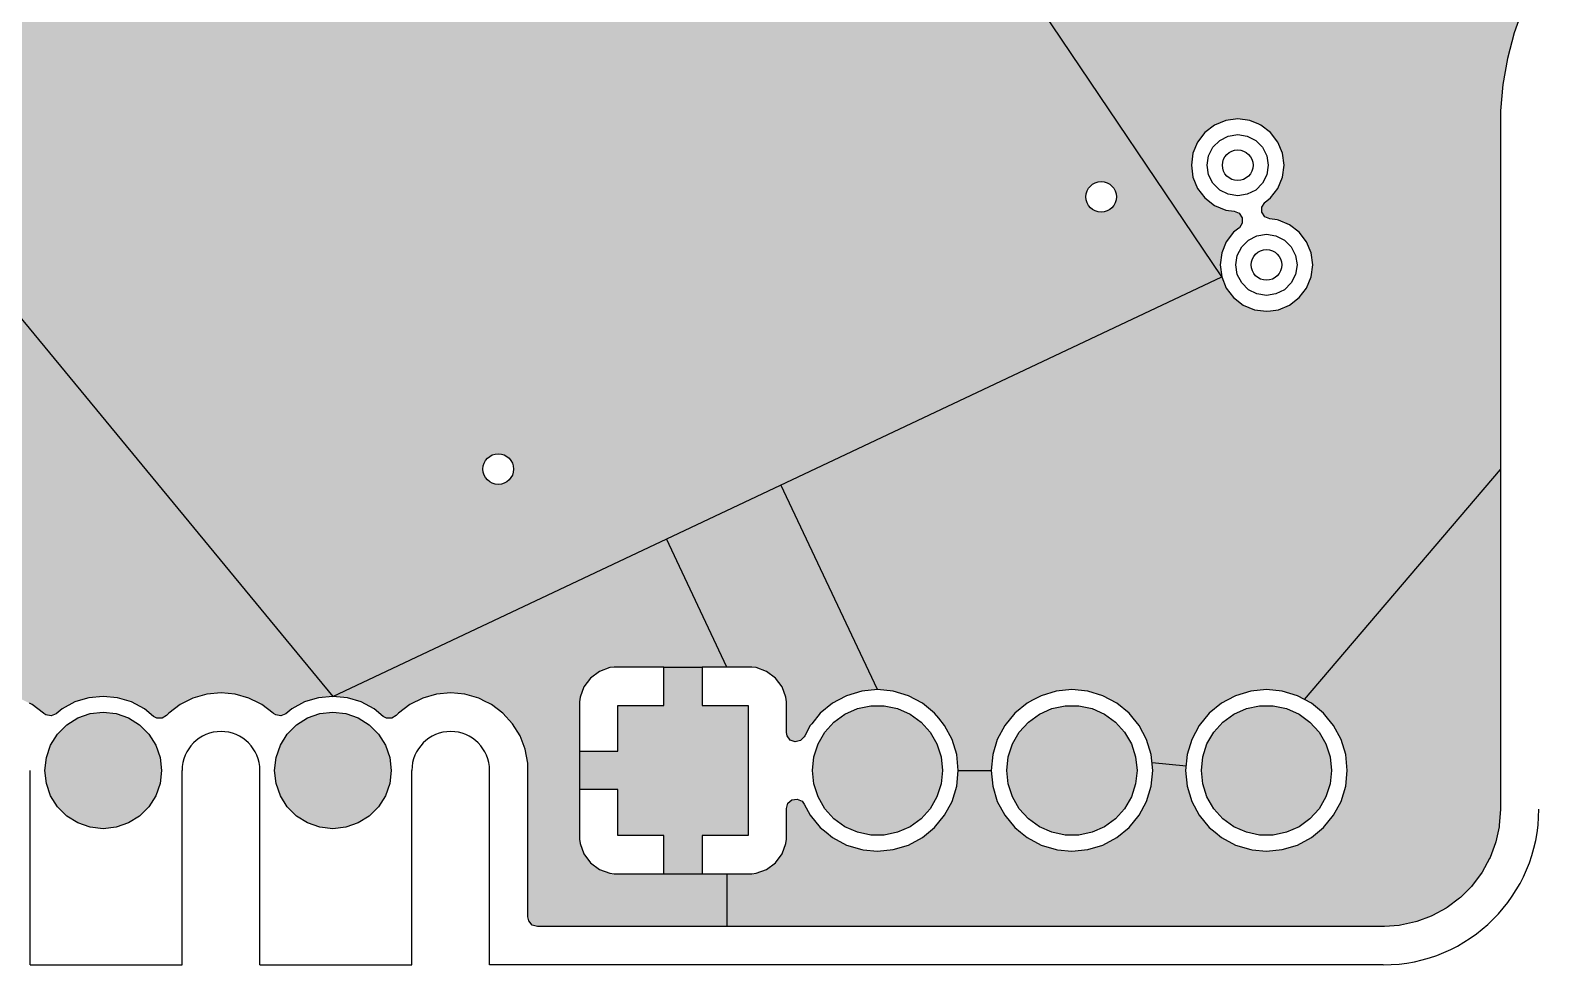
# Model space of a CAD drawing. Header units: millimetres. Extents: x -3894 to -3474, y -291 to 6.
# Drawn here: x -3549.29 to -3529.58, y -125.4 to -113.19 of the extents above; entities that cross this region are included whole.
import ezdxf

# ---------------------------------------------------------------- set-up
doc = ezdxf.new("R2010")
doc.units = ezdxf.units.MM
doc.layers.add('BLACK', color=7, linetype='Continuous')

msp = doc.modelspace()

# ---------------------------------------------------------------- hatches: boundary and pattern name
h = msp.add_hatch(color=256)
h.dxf.hatch_style = 1
h.paths.add_polyline_path([(-3544.209, -101.934), (-3557.185, -107.545), (-3545.333, -121.894), (-3533.726, -116.414), (-3536.061, -112.948), (-3536.134, -112.978), (-3536.239, -112.992), (-3536.291, -112.999), (-3536.369, -112.989), (-3536.448, -112.978), (-3536.594, -112.918), (-3536.719, -112.822), (-3536.815, -112.696), (-3536.824, -112.677), (-3536.876, -112.55), (-3536.876, -112.55), (-3536.897, -112.393), (-3536.876, -112.237), (-3542.532, -108.97), (-3542.605, -109), (-3542.709, -109.014), (-3542.761, -109.021), (-3542.84, -109.01), (-3542.918, -109), (-3543.064, -108.939), (-3543.19, -108.843), (-3543.286, -108.718), (-3543.346, -108.572), (-3543.346, -108.572), (-3543.367, -108.415), (-3543.346, -108.258), (-3543.346, -108.258), (-3543.286, -108.112), (-3543.19, -107.987)])
h.paths.add_polyline_path([(-3542.974, -118.924, -1), (-3543.374, -118.924, -1)], flags=16)
h.paths.add_polyline_path([(-3535.1, -115.368, -1), (-3535.5, -115.368, -1)], flags=16)
h = msp.add_hatch(color=256)
h.dxf.hatch_style = 1
h.paths.add_polyline_path([(-3530.085, -114.419), (-3530.085, -114.346), (-3530.085, -114.246), (-3530.055, -113.901), (-3529.995, -113.559), (-3529.995, -113.559), (-3529.906, -113.224), (-3529.788, -112.898), (-3529.643, -112.584), (-3536.061, -112.948), (-3533.726, -116.414), (-3533.747, -116.257), (-3533.726, -116.1), (-3533.726, -116.1), (-3533.666, -115.954), (-3533.57, -115.829), (-3533.501, -115.776), (-3533.495, -115.771), (-3533.457, -115.711), (-3533.458, -115.642), (-3533.497, -115.583), (-3533.561, -115.555), (-3533.673, -115.54), (-3533.82, -115.48), (-3533.945, -115.383), (-3534.041, -115.258), (-3534.102, -115.112), (-3534.102, -115.112), (-3534.122, -114.955), (-3534.102, -114.798), (-3534.102, -114.798), (-3534.041, -114.652), (-3533.945, -114.527), (-3533.82, -114.43), (-3533.673, -114.37), (-3533.673, -114.37), (-3533.517, -114.349), (-3533.36, -114.37), (-3533.36, -114.37), (-3533.24, -114.419), (-3533.214, -114.43), (-3533.088, -114.527), (-3532.992, -114.652), (-3532.932, -114.798), (-3532.911, -114.955), (-3532.932, -115.112), (-3532.992, -115.258), (-3533.088, -115.383), (-3533.157, -115.436), (-3533.164, -115.441), (-3533.201, -115.501), (-3533.2, -115.57), (-3533.161, -115.629), (-3533.097, -115.657), (-3533.002, -115.67), (-3532.985, -115.672), (-3532.839, -115.732), (-3532.713, -115.829), (-3532.617, -115.954), (-3532.556, -116.1), (-3532.536, -116.257), (-3532.556, -116.414), (-3532.617, -116.56), (-3532.713, -116.685), (-3532.839, -116.781), (-3532.985, -116.842), (-3533.089, -116.856), (-3533.141, -116.863), (-3533.22, -116.852), (-3533.298, -116.842), (-3533.444, -116.781), (-3533.57, -116.685), (-3533.666, -116.56), (-3533.726, -116.414), (-3533.726, -116.414), (-3539.484, -119.132), (-3538.221, -121.805), (-3538.015, -121.826), (-3538.015, -121.826), (-3538.015, -121.826), (-3537.817, -121.886), (-3537.635, -121.983), (-3537.635, -121.983), (-3537.635, -121.983), (-3537.475, -122.115), (-3537.422, -122.179), (-3537.344, -122.274), (-3537.246, -122.457), (-3537.186, -122.655), (-3537.166, -122.861), (-3536.737, -122.861), (-3536.717, -122.655), (-3536.657, -122.457), (-3536.559, -122.274), (-3536.428, -122.115), (-3536.268, -121.983), (-3536.268, -121.983), (-3536.196, -121.945), (-3536.085, -121.886), (-3535.887, -121.826), (-3535.681, -121.805), (-3535.475, -121.826), (-3535.475, -121.826), (-3535.475, -121.826), (-3535.277, -121.886), (-3535.095, -121.983), (-3535.095, -121.983), (-3535.095, -121.983), (-3534.935, -122.115), (-3534.882, -122.179), (-3534.804, -122.274), (-3534.706, -122.457), (-3534.646, -122.655), (-3534.636, -122.758), (-3534.191, -122.802), (-3534.177, -122.655), (-3534.117, -122.457), (-3534.019, -122.274), (-3533.888, -122.115), (-3533.728, -121.983), (-3533.728, -121.983), (-3533.656, -121.945), (-3533.545, -121.886), (-3533.347, -121.826), (-3533.141, -121.805), (-3532.935, -121.826), (-3532.935, -121.826), (-3532.935, -121.826), (-3532.737, -121.886), (-3532.646, -121.934), (-3530.085, -118.929), (-3530.085, -114.494), (-3530.085, -114.494)])
h = msp.add_hatch(color=256)
h.dxf.hatch_style = 1
h.paths.add_polyline_path([(-3561.146, -119.891), (-3561.209, -119.939), (-3561.355, -120), (-3561.459, -120.014), (-3561.511, -120.021), (-3561.59, -120.01), (-3561.668, -120), (-3561.795, -121.848), (-3561.609, -121.865), (-3561.609, -121.865), (-3561.43, -121.917), (-3561.296, -121.983), (-3561.262, -122), (-3561.187, -122.057), (-3561.103, -122.12), (-3561.081, -122.135), (-3561.012, -122.147), (-3560.947, -122.12), (-3560.871, -122.057), (-3560.704, -121.967), (-3560.629, -121.945), (-3560.522, -121.912), (-3560.333, -121.894), (-3560.145, -121.912), (-3560.145, -121.912), (-3560.145, -121.912), (-3559.963, -121.967), (-3559.796, -122.057), (-3559.676, -122.155), (-3559.635, -122.178), (-3559.565, -122.179), (-3559.506, -122.143), (-3559.478, -122.112), (-3559.329, -122), (-3559.161, -121.917), (-3559.161, -121.917), (-3558.982, -121.865), (-3558.795, -121.848), (-3558.609, -121.865), (-3558.609, -121.865), (-3558.43, -121.917), (-3558.296, -121.983), (-3558.262, -122), (-3558.187, -122.057), (-3558.103, -122.12), (-3558.081, -122.135), (-3558.012, -122.147), (-3557.947, -122.12), (-3557.871, -122.057), (-3557.704, -121.967), (-3557.629, -121.945), (-3557.576, -121.929)])
h.paths.add_polyline_path([(-3551.259, -114.72), (-3557.576, -121.929), (-3557.522, -121.912), (-3557.333, -121.894), (-3557.145, -121.912), (-3557.145, -121.912), (-3557.145, -121.912), (-3556.963, -121.967), (-3556.796, -122.057), (-3556.676, -122.155), (-3556.635, -122.178), (-3556.565, -122.179), (-3556.506, -122.143), (-3556.478, -122.112), (-3556.329, -122), (-3556.161, -121.917), (-3556.161, -121.917), (-3555.982, -121.865), (-3555.795, -121.848), (-3555.609, -121.865), (-3555.609, -121.865), (-3555.43, -121.917), (-3555.296, -121.983), (-3555.262, -122), (-3555.188, -122.056), (-3555.113, -122.112), (-3554.987, -122.251), (-3554.987, -122.251), (-3554.913, -122.37), (-3554.929, -122.386), (-3555.02, -122.53), (-3555.076, -122.691), (-3555.095, -122.861), (-3555.076, -123.031), (-3555.02, -123.192), (-3554.929, -123.336), (-3554.809, -123.457), (-3554.664, -123.547), (-3554.503, -123.604), (-3554.333, -123.623), (-3554.164, -123.604), (-3554.003, -123.547), (-3553.858, -123.457), (-3553.738, -123.336), (-3553.647, -123.192), (-3553.591, -123.031), (-3553.571, -122.861), (-3553.591, -122.691), (-3553.647, -122.53), (-3553.71, -122.43), (-3553.702, -122.409), (-3553.604, -122.251), (-3553.604, -122.251), (-3553.478, -122.112), (-3553.329, -122), (-3553.161, -121.917), (-3553.161, -121.917), (-3552.982, -121.865), (-3552.795, -121.848), (-3552.609, -121.865), (-3552.609, -121.865), (-3552.43, -121.917), (-3552.296, -121.983), (-3552.262, -122), (-3552.188, -122.056), (-3552.113, -122.112), (-3551.987, -122.251), (-3551.987, -122.251), (-3551.913, -122.37), (-3551.929, -122.386), (-3552.02, -122.53), (-3552.076, -122.691), (-3552.095, -122.861), (-3552.076, -123.031), (-3552.02, -123.192), (-3551.929, -123.336), (-3551.809, -123.457), (-3551.664, -123.547), (-3551.503, -123.604), (-3551.333, -123.623), (-3551.164, -123.604), (-3551.003, -123.547), (-3550.858, -123.457), (-3550.738, -123.336), (-3550.647, -123.192), (-3550.591, -123.031), (-3550.571, -122.861), (-3550.591, -122.691), (-3550.647, -122.53), (-3550.71, -122.43), (-3550.702, -122.409), (-3550.604, -122.251), (-3550.604, -122.251), (-3550.478, -122.112), (-3550.329, -122), (-3550.161, -121.917), (-3550.161, -121.917), (-3549.982, -121.865), (-3549.795, -121.848), (-3549.609, -121.865), (-3549.609, -121.865), (-3549.43, -121.917), (-3549.296, -121.983), (-3549.262, -122), (-3549.187, -122.057), (-3549.103, -122.12), (-3549.081, -122.135), (-3549.012, -122.147), (-3548.947, -122.12), (-3548.871, -122.057), (-3548.704, -121.967), (-3548.629, -121.945), (-3548.522, -121.912), (-3548.333, -121.894), (-3548.145, -121.912), (-3548.145, -121.912), (-3548.145, -121.912), (-3547.963, -121.967), (-3547.796, -122.057), (-3547.676, -122.155), (-3547.635, -122.178), (-3547.565, -122.179), (-3547.506, -122.143), (-3547.478, -122.112), (-3547.329, -122), (-3547.161, -121.917), (-3547.161, -121.917), (-3546.982, -121.865), (-3546.795, -121.848), (-3546.609, -121.865), (-3546.609, -121.865), (-3546.43, -121.917), (-3546.296, -121.983), (-3546.262, -122), (-3546.187, -122.057), (-3546.103, -122.12), (-3546.081, -122.135), (-3546.012, -122.147), (-3545.947, -122.12), (-3545.871, -122.057), (-3545.704, -121.967), (-3545.629, -121.945), (-3545.522, -121.912), (-3545.333, -121.894)])
h = msp.add_hatch(color=256)
h.dxf.hatch_style = 1
h.paths.add_polyline_path([(-3539.484, -119.132), (-3540.978, -119.837), (-3540.188, -121.511), (-3539.864, -121.511), (-3539.804, -121.517), (-3539.669, -121.568), (-3539.554, -121.654), (-3539.468, -121.769), (-3539.418, -121.904), (-3539.411, -121.963), (-3539.411, -122.364), (-3539.403, -122.408), (-3539.361, -122.464), (-3539.295, -122.488), (-3539.227, -122.472), (-3539.178, -122.422), (-3539.171, -122.408), (-3539.099, -122.274), (-3539.079, -122.251), (-3538.968, -122.115), (-3538.808, -121.983), (-3538.808, -121.983), (-3538.736, -121.945), (-3538.625, -121.886), (-3538.427, -121.826), (-3538.221, -121.805)])
h.paths.add_polyline_path([(-3530.62, -124.532), (-3530.607, -124.52), (-3530.465, -124.378), (-3530.453, -124.365), (-3530.333, -124.204), (-3530.324, -124.189), (-3530.227, -124.013), (-3530.22, -123.997), (-3530.15, -123.809), (-3530.145, -123.792), (-3530.102, -123.596), (-3530.1, -123.578), (-3530.085, -123.373), (-3530.085, -123.364), (-3530.085, -118.929), (-3532.646, -121.934), (-3532.555, -121.983), (-3532.555, -121.983), (-3532.555, -121.983), (-3532.395, -122.115), (-3532.342, -122.179), (-3532.264, -122.274), (-3532.166, -122.457), (-3532.106, -122.655), (-3532.086, -122.861), (-3532.106, -123.067), (-3532.166, -123.265), (-3532.264, -123.447), (-3532.395, -123.607), (-3532.555, -123.739), (-3532.737, -123.836), (-3532.935, -123.896), (-3533.141, -123.917), (-3533.329, -123.898), (-3533.347, -123.896), (-3533.347, -123.896), (-3533.545, -123.836), (-3533.728, -123.739), (-3533.812, -123.669), (-3533.888, -123.607), (-3534.019, -123.447), (-3534.019, -123.447), (-3534.117, -123.265), (-3534.177, -123.067), (-3534.177, -123.067), (-3534.197, -122.861), (-3534.191, -122.802), (-3534.636, -122.758), (-3534.626, -122.861), (-3534.646, -123.067), (-3534.706, -123.265), (-3534.804, -123.447), (-3534.935, -123.607), (-3535.095, -123.739), (-3535.277, -123.836), (-3535.475, -123.896), (-3535.681, -123.917), (-3535.869, -123.898), (-3535.887, -123.896), (-3535.887, -123.896), (-3536.085, -123.836), (-3536.268, -123.739), (-3536.352, -123.669), (-3536.428, -123.607), (-3536.559, -123.447), (-3536.559, -123.447), (-3536.657, -123.265), (-3536.717, -123.067), (-3536.717, -123.067), (-3536.737, -122.861), (-3537.166, -122.861), (-3537.186, -123.067), (-3537.246, -123.265), (-3537.344, -123.447), (-3537.475, -123.607), (-3537.635, -123.739), (-3537.817, -123.836), (-3538.015, -123.896), (-3538.221, -123.917), (-3538.409, -123.898), (-3538.427, -123.896), (-3538.625, -123.836), (-3538.808, -123.739), (-3538.892, -123.669), (-3538.968, -123.607), (-3539.099, -123.447), (-3539.099, -123.447), (-3539.178, -123.3), (-3539.206, -123.264), (-3539.27, -123.235), (-3539.339, -123.245), (-3539.392, -123.291), (-3539.411, -123.358), (-3539.411, -123.759), (-3539.418, -123.818), (-3539.468, -123.953), (-3539.554, -124.068), (-3539.669, -124.154), (-3539.804, -124.205), (-3539.864, -124.211), (-3540.188, -124.211), (-3540.188, -124.9), (-3531.62, -124.9), (-3531.612, -124.9), (-3531.601, -124.899), (-3531.407, -124.885), (-3531.39, -124.883), (-3531.193, -124.84), (-3531.176, -124.835), (-3530.988, -124.765), (-3530.972, -124.758), (-3530.796, -124.662), (-3530.781, -124.652)])
h = msp.add_hatch(color=256)
h.dxf.hatch_style = 1
h.paths.add_polyline_path([(-3539.911, -122.011), (-3540.511, -122.011), (-3540.511, -121.511), (-3541.011, -121.511), (-3541.011, -122.011), (-3541.611, -122.011), (-3541.611, -122.611), (-3542.111, -122.611), (-3542.111, -123.111), (-3541.611, -123.111), (-3541.611, -123.711), (-3541.011, -123.711), (-3541.011, -124.211), (-3540.511, -124.211), (-3540.511, -123.711), (-3539.911, -123.711)])
h.paths.add_polyline_path([(-3540.978, -119.837), (-3545.333, -121.894), (-3545.145, -121.912), (-3545.145, -121.912), (-3545.145, -121.912), (-3544.963, -121.967), (-3544.796, -122.057), (-3544.676, -122.155), (-3544.635, -122.178), (-3544.565, -122.179), (-3544.506, -122.143), (-3544.478, -122.112), (-3544.329, -122), (-3544.161, -121.917), (-3544.161, -121.917), (-3543.982, -121.865), (-3543.795, -121.848), (-3543.609, -121.865), (-3543.609, -121.865), (-3543.43, -121.917), (-3543.336, -121.963), (-3543.296, -121.983), (-3543.262, -122), (-3543.188, -122.056), (-3543.113, -122.112), (-3542.987, -122.251), (-3542.987, -122.251), (-3542.89, -122.408), (-3542.889, -122.409), (-3542.821, -122.584), (-3542.787, -122.767), (-3542.787, -122.767), (-3542.787, -124.776), (-3542.776, -124.828), (-3542.73, -124.881), (-3542.663, -124.9), (-3540.188, -124.9), (-3540.188, -124.211), (-3540.511, -124.211), (-3541.011, -124.211), (-3541.659, -124.211), (-3541.719, -124.205), (-3541.854, -124.154), (-3541.969, -124.068), (-3542.055, -123.953), (-3542.105, -123.818), (-3542.111, -123.759), (-3542.111, -123.111), (-3542.111, -122.611), (-3542.111, -121.963), (-3542.105, -121.904), (-3542.055, -121.769), (-3541.969, -121.654), (-3541.854, -121.568), (-3541.719, -121.517), (-3541.659, -121.511), (-3541.011, -121.511), (-3540.511, -121.511), (-3540.188, -121.511)])
h = msp.add_hatch(color=256)
h.dxf.hatch_style = 1
h.paths.add_polyline_path([(-3559.647, -122.53), (-3559.738, -122.386), (-3559.858, -122.265), (-3560.003, -122.174), (-3560.164, -122.118), (-3560.333, -122.099), (-3560.503, -122.118), (-3560.664, -122.174), (-3560.809, -122.265), (-3560.929, -122.386), (-3561.02, -122.53), (-3561.076, -122.691), (-3561.095, -122.861), (-3561.076, -123.031), (-3561.02, -123.192), (-3560.929, -123.336), (-3560.809, -123.457), (-3560.664, -123.547), (-3560.503, -123.604), (-3560.333, -123.623), (-3560.164, -123.604), (-3560.003, -123.547), (-3559.858, -123.457), (-3559.738, -123.336), (-3559.647, -123.192), (-3559.591, -123.031), (-3559.571, -122.861), (-3559.591, -122.691)])
h.paths.add_polyline_path([(-3556.647, -122.53), (-3556.738, -122.386), (-3556.858, -122.265), (-3557.003, -122.174), (-3557.164, -122.118), (-3557.333, -122.099), (-3557.503, -122.118), (-3557.664, -122.174), (-3557.809, -122.265), (-3557.929, -122.386), (-3558.02, -122.53), (-3558.076, -122.691), (-3558.095, -122.861), (-3558.076, -123.031), (-3558.02, -123.192), (-3557.929, -123.336), (-3557.809, -123.457), (-3557.664, -123.547), (-3557.503, -123.604), (-3557.333, -123.623), (-3557.164, -123.604), (-3557.003, -123.547), (-3556.858, -123.457), (-3556.738, -123.336), (-3556.647, -123.192), (-3556.591, -123.031), (-3556.571, -122.861), (-3556.591, -122.691)])
h.paths.add_polyline_path([(-3547.571, -122.861), (-3547.591, -122.691), (-3547.647, -122.53), (-3547.738, -122.386), (-3547.858, -122.265), (-3548.003, -122.174), (-3548.164, -122.118), (-3548.333, -122.099), (-3548.503, -122.118), (-3548.664, -122.174), (-3548.809, -122.265), (-3548.929, -122.386), (-3549.02, -122.53), (-3549.076, -122.691), (-3549.095, -122.861), (-3549.076, -123.031), (-3549.02, -123.192), (-3548.929, -123.336), (-3548.809, -123.457), (-3548.664, -123.547), (-3548.503, -123.604), (-3548.333, -123.623), (-3548.164, -123.604), (-3548.003, -123.547), (-3547.858, -123.457), (-3547.738, -123.336), (-3547.647, -123.192), (-3547.591, -123.031)])
h.paths.add_polyline_path([(-3544.591, -122.691), (-3544.647, -122.53), (-3544.738, -122.386), (-3544.858, -122.265), (-3545.003, -122.174), (-3545.164, -122.118), (-3545.333, -122.099), (-3545.503, -122.118), (-3545.664, -122.174), (-3545.809, -122.265), (-3545.929, -122.386), (-3546.02, -122.53), (-3546.076, -122.691), (-3546.095, -122.861), (-3546.076, -123.031), (-3546.02, -123.192), (-3545.929, -123.336), (-3545.809, -123.457), (-3545.664, -123.547), (-3545.503, -123.604), (-3545.333, -123.623), (-3545.164, -123.604), (-3545.003, -123.547), (-3544.858, -123.457), (-3544.738, -123.336), (-3544.647, -123.192), (-3544.591, -123.031), (-3544.571, -122.861)])
h.paths.add_polyline_path([(-3537.39, -122.684), (-3537.445, -122.515), (-3537.534, -122.361), (-3537.653, -122.229), (-3537.796, -122.125), (-3537.959, -122.053), (-3538.133, -122.016), (-3538.31, -122.016), (-3538.484, -122.053), (-3538.646, -122.125), (-3538.79, -122.229), (-3538.909, -122.361), (-3538.998, -122.515), (-3539.053, -122.684), (-3539.071, -122.861), (-3539.053, -123.038), (-3538.998, -123.207), (-3538.909, -123.361), (-3538.79, -123.493), (-3538.646, -123.597), (-3538.484, -123.669), (-3538.31, -123.706), (-3538.133, -123.706), (-3537.959, -123.669), (-3537.796, -123.597), (-3537.653, -123.493), (-3537.534, -123.361), (-3537.445, -123.207), (-3537.39, -123.038), (-3537.371, -122.861)])
h.paths.add_polyline_path([(-3534.85, -123.038), (-3534.831, -122.861), (-3534.85, -122.684), (-3534.905, -122.515), (-3534.994, -122.361), (-3535.113, -122.229), (-3535.256, -122.125), (-3535.419, -122.053), (-3535.593, -122.016), (-3535.77, -122.016), (-3535.944, -122.053), (-3536.106, -122.125), (-3536.25, -122.229), (-3536.369, -122.361), (-3536.458, -122.515), (-3536.513, -122.684), (-3536.531, -122.861), (-3536.513, -123.038), (-3536.458, -123.207), (-3536.369, -123.361), (-3536.25, -123.493), (-3536.106, -123.597), (-3535.944, -123.669), (-3535.77, -123.706), (-3535.593, -123.706), (-3535.419, -123.669), (-3535.256, -123.597), (-3535.113, -123.493), (-3534.994, -123.361), (-3534.905, -123.207)])
h.paths.add_polyline_path([(-3532.291, -122.861), (-3532.31, -122.684), (-3532.365, -122.515), (-3532.454, -122.361), (-3532.573, -122.229), (-3532.716, -122.125), (-3532.879, -122.053), (-3533.053, -122.016), (-3533.23, -122.016), (-3533.404, -122.053), (-3533.566, -122.125), (-3533.71, -122.229), (-3533.829, -122.361), (-3533.918, -122.515), (-3533.973, -122.684), (-3533.991, -122.861), (-3533.973, -123.038), (-3533.918, -123.207), (-3533.829, -123.361), (-3533.71, -123.493), (-3533.566, -123.597), (-3533.404, -123.669), (-3533.23, -123.706), (-3533.053, -123.706), (-3532.879, -123.669), (-3532.716, -123.597), (-3532.573, -123.493), (-3532.454, -123.361), (-3532.365, -123.207), (-3532.31, -123.038)])

# ---------------------------------------------------------------- linework, layer by layer
for p, q in [((-3557.185, -107.545), (-3545.333, -121.894)), ((-3533.726, -116.414), (-3536.061, -112.948)), ((-3545.333, -121.894), (-3533.726, -116.414)), ((-3532.646, -121.934), (-3530.085, -118.929)), ((-3538.221, -121.805), (-3539.484, -119.132)), ((-3540.188, -121.511), (-3540.978, -119.837)), ((-3541.011, -121.511), (-3540.511, -121.511)), ((-3542.111, -122.611), (-3542.111, -123.111)), ((-3537.166, -122.861), (-3536.737, -122.861)), ((-3534.636, -122.758), (-3534.191, -122.802)), ((-3541.011, -124.211), (-3540.511, -124.211)), ((-3540.188, -124.211), (-3540.188, -124.9))]:
    msp.add_line(p, q)
at = {"layer": 'BLACK', "linetype": 'Continuous'}
for p, q in [((-3529.788, -112.898), (-3529.906, -113.224)), ((-3529.906, -113.224), (-3529.995, -113.559)), ((-3529.906, -113.224), (-3529.906, -113.224)), ((-3529.995, -113.559), (-3530.055, -113.901)), ((-3529.995, -113.559), (-3529.995, -113.559)), ((-3530.055, -113.901), (-3530.085, -114.246)), ((-3530.055, -113.901), (-3530.055, -113.901)), ((-3530.085, -114.246), (-3530.085, -114.346)), ((-3533.82, -114.43), (-3533.945, -114.527)), ((-3533.673, -114.37), (-3533.82, -114.43)), ((-3533.517, -114.349), (-3533.673, -114.37)), ((-3533.673, -114.37), (-3533.673, -114.37)), ((-3533.36, -114.37), (-3533.517, -114.349)), ((-3533.517, -114.349), (-3533.517, -114.349)), ((-3533.24, -114.419), (-3533.36, -114.37)), ((-3533.36, -114.37), (-3533.36, -114.37)), ((-3533.214, -114.43), (-3533.24, -114.419)), ((-3533.088, -114.527), (-3533.214, -114.43)), ((-3530.085, -114.346), (-3530.085, -114.346)), ((-3530.085, -114.346), (-3530.085, -114.419)), ((-3530.085, -114.419), (-3530.085, -114.494)), ((-3534.041, -114.652), (-3534.102, -114.798)), ((-3533.945, -114.527), (-3534.041, -114.652)), ((-3533.84, -114.72), (-3533.752, -114.631)), ((-3533.752, -114.631), (-3533.64, -114.575)), ((-3533.64, -114.575), (-3533.517, -114.555)), ((-3533.517, -114.555), (-3533.393, -114.575)), ((-3533.393, -114.575), (-3533.282, -114.631)), ((-3533.282, -114.631), (-3533.193, -114.72)), ((-3532.992, -114.652), (-3533.088, -114.527)), ((-3532.932, -114.798), (-3532.992, -114.652)), ((-3530.085, -114.494), (-3530.085, -114.494)), ((-3530.085, -114.494), (-3530.085, -123.364)), ((-3534.102, -114.798), (-3534.122, -114.955)), ((-3534.102, -114.798), (-3534.102, -114.798)), ((-3533.917, -114.955), (-3533.897, -114.831)), ((-3533.897, -114.831), (-3533.84, -114.72)), ((-3533.193, -114.72), (-3533.136, -114.831)), ((-3533.136, -114.831), (-3533.117, -114.955)), ((-3532.911, -114.955), (-3532.932, -114.798)), ((-3534.122, -114.955), (-3534.102, -115.112)), ((-3534.122, -114.955), (-3534.122, -114.955)), ((-3533.897, -115.079), (-3533.917, -114.955)), ((-3533.117, -114.955), (-3533.136, -115.079)), ((-3532.932, -115.112), (-3532.911, -114.955)), ((-3534.102, -115.112), (-3534.102, -115.112)), ((-3534.102, -115.112), (-3534.041, -115.258)), ((-3534.041, -115.258), (-3533.945, -115.383)), ((-3533.84, -115.19), (-3533.897, -115.079)), ((-3533.752, -115.279), (-3533.84, -115.19)), ((-3533.193, -115.19), (-3533.282, -115.279)), ((-3533.136, -115.079), (-3533.193, -115.19)), ((-3533.088, -115.383), (-3532.992, -115.258)), ((-3532.992, -115.258), (-3532.932, -115.112)), ((-3533.945, -115.383), (-3533.82, -115.48)), ((-3533.64, -115.335), (-3533.752, -115.279)), ((-3533.517, -115.355), (-3533.64, -115.335)), ((-3533.393, -115.335), (-3533.517, -115.355)), ((-3533.282, -115.279), (-3533.393, -115.335)), ((-3533.201, -115.501), (-3533.164, -115.441)), ((-3533.164, -115.441), (-3533.157, -115.436)), ((-3533.157, -115.436), (-3533.088, -115.383)), ((-3533.82, -115.48), (-3533.673, -115.54)), ((-3533.673, -115.54), (-3533.561, -115.555)), ((-3533.561, -115.555), (-3533.497, -115.583)), ((-3533.497, -115.583), (-3533.458, -115.642)), ((-3533.458, -115.642), (-3533.457, -115.711)), ((-3533.2, -115.57), (-3533.201, -115.501)), ((-3533.161, -115.629), (-3533.2, -115.57)), ((-3533.097, -115.657), (-3533.161, -115.629)), ((-3533.002, -115.67), (-3533.097, -115.657)), ((-3533.57, -115.829), (-3533.666, -115.954)), ((-3533.501, -115.776), (-3533.57, -115.829)), ((-3533.495, -115.771), (-3533.501, -115.776)), ((-3533.457, -115.711), (-3533.495, -115.771)), ((-3532.985, -115.672), (-3533.002, -115.67)), ((-3532.839, -115.732), (-3532.985, -115.672)), ((-3532.713, -115.829), (-3532.839, -115.732)), ((-3532.617, -115.954), (-3532.713, -115.829)), ((-3533.666, -115.954), (-3533.726, -116.1)), ((-3533.522, -116.133), (-3533.465, -116.022)), ((-3533.465, -116.022), (-3533.377, -115.933)), ((-3533.377, -115.933), (-3533.265, -115.877)), ((-3533.265, -115.877), (-3533.141, -115.857)), ((-3533.141, -115.857), (-3533.018, -115.877)), ((-3533.018, -115.877), (-3532.906, -115.933)), ((-3532.906, -115.933), (-3532.818, -116.022)), ((-3532.818, -116.022), (-3532.761, -116.133)), ((-3532.556, -116.1), (-3532.617, -115.954)), ((-3533.726, -116.1), (-3533.747, -116.257)), ((-3533.726, -116.1), (-3533.726, -116.1)), ((-3533.541, -116.257), (-3533.522, -116.133)), ((-3532.761, -116.133), (-3532.741, -116.257)), ((-3532.536, -116.257), (-3532.556, -116.1)), ((-3533.747, -116.257), (-3533.747, -116.257)), ((-3533.747, -116.257), (-3533.726, -116.414)), ((-3533.726, -116.414), (-3533.726, -116.414)), ((-3533.726, -116.414), (-3533.666, -116.56)), ((-3533.522, -116.381), (-3533.541, -116.257)), ((-3533.465, -116.492), (-3533.522, -116.381)), ((-3532.761, -116.381), (-3532.818, -116.492)), ((-3532.741, -116.257), (-3532.761, -116.381)), ((-3532.617, -116.56), (-3532.556, -116.414)), ((-3532.556, -116.414), (-3532.536, -116.257)), ((-3533.666, -116.56), (-3533.57, -116.685)), ((-3533.377, -116.581), (-3533.465, -116.492)), ((-3533.265, -116.637), (-3533.377, -116.581)), ((-3533.141, -116.657), (-3533.265, -116.637)), ((-3533.018, -116.637), (-3533.141, -116.657)), ((-3532.906, -116.581), (-3533.018, -116.637)), ((-3532.818, -116.492), (-3532.906, -116.581)), ((-3532.713, -116.685), (-3532.617, -116.56)), ((-3533.57, -116.685), (-3533.444, -116.781)), ((-3533.444, -116.781), (-3533.298, -116.842)), ((-3532.985, -116.842), (-3532.839, -116.781)), ((-3532.839, -116.781), (-3532.713, -116.685)), ((-3533.298, -116.842), (-3533.22, -116.852)), ((-3533.22, -116.852), (-3533.141, -116.863)), ((-3533.141, -116.863), (-3533.089, -116.856)), ((-3533.141, -116.863), (-3533.141, -116.863)), ((-3533.141, -116.863), (-3533.141, -116.863)), ((-3533.089, -116.856), (-3532.985, -116.842)), ((-3541.854, -121.568), (-3541.969, -121.654)), ((-3541.719, -121.517), (-3541.854, -121.568)), ((-3541.854, -121.568), (-3541.854, -121.568)), ((-3541.659, -121.511), (-3541.719, -121.517)), ((-3541.719, -121.517), (-3541.719, -121.517)), ((-3541.011, -121.511), (-3541.659, -121.511)), ((-3541.011, -122.011), (-3541.011, -121.511)), ((-3539.864, -121.511), (-3540.511, -121.511)), ((-3540.511, -121.511), (-3540.511, -122.011)), ((-3539.804, -121.517), (-3539.864, -121.511)), ((-3539.669, -121.568), (-3539.804, -121.517)), ((-3539.804, -121.517), (-3539.804, -121.517)), ((-3539.554, -121.654), (-3539.669, -121.568)), ((-3539.669, -121.568), (-3539.669, -121.568)), ((-3541.969, -121.654), (-3542.055, -121.769)), ((-3541.969, -121.654), (-3541.969, -121.654)), ((-3539.468, -121.769), (-3539.554, -121.654)), ((-3539.554, -121.654), (-3539.554, -121.654)), ((-3548.629, -121.945), (-3548.704, -121.967)), ((-3548.522, -121.912), (-3548.629, -121.945)), ((-3548.333, -121.894), (-3548.522, -121.912)), ((-3548.145, -121.912), (-3548.333, -121.894)), ((-3547.963, -121.967), (-3548.145, -121.912)), ((-3548.145, -121.912), (-3548.145, -121.912)), ((-3548.145, -121.912), (-3548.145, -121.912)), ((-3547.161, -121.917), (-3547.329, -122)), ((-3546.982, -121.865), (-3547.161, -121.917)), ((-3547.161, -121.917), (-3547.161, -121.917)), ((-3546.795, -121.848), (-3546.982, -121.865)), ((-3546.609, -121.865), (-3546.795, -121.848)), ((-3546.795, -121.848), (-3546.795, -121.848)), ((-3546.43, -121.917), (-3546.609, -121.865)), ((-3546.609, -121.865), (-3546.609, -121.865)), ((-3546.296, -121.983), (-3546.43, -121.917)), ((-3545.629, -121.945), (-3545.704, -121.967)), ((-3545.522, -121.912), (-3545.629, -121.945)), ((-3545.333, -121.894), (-3545.522, -121.912)), ((-3545.145, -121.912), (-3545.333, -121.894)), ((-3544.963, -121.967), (-3545.145, -121.912)), ((-3545.145, -121.912), (-3545.145, -121.912)), ((-3545.145, -121.912), (-3545.145, -121.912)), ((-3544.161, -121.917), (-3544.329, -122)), ((-3543.982, -121.865), (-3544.161, -121.917)), ((-3544.161, -121.917), (-3544.161, -121.917)), ((-3543.795, -121.848), (-3543.982, -121.865)), ((-3543.609, -121.865), (-3543.795, -121.848)), ((-3543.795, -121.848), (-3543.795, -121.848)), ((-3543.43, -121.917), (-3543.609, -121.865)), ((-3543.609, -121.865), (-3543.609, -121.865)), ((-3543.336, -121.963), (-3543.43, -121.917)), ((-3543.296, -121.983), (-3543.336, -121.963)), ((-3542.105, -121.904), (-3542.111, -121.963)), ((-3542.111, -121.963), (-3542.111, -122.611)), ((-3542.055, -121.769), (-3542.105, -121.904)), ((-3542.105, -121.904), (-3542.105, -121.904)), ((-3542.055, -121.769), (-3542.055, -121.769)), ((-3539.418, -121.904), (-3539.468, -121.769)), ((-3539.468, -121.769), (-3539.468, -121.769)), ((-3539.411, -121.963), (-3539.418, -121.904)), ((-3539.418, -121.904), (-3539.418, -121.904)), ((-3539.411, -122.364), (-3539.411, -121.963)), ((-3539.411, -121.963), (-3539.411, -121.963)), ((-3538.736, -121.945), (-3538.808, -121.983)), ((-3538.625, -121.886), (-3538.736, -121.945)), ((-3538.427, -121.826), (-3538.625, -121.886)), ((-3538.221, -121.805), (-3538.427, -121.826)), ((-3538.015, -121.826), (-3538.221, -121.805)), ((-3537.817, -121.886), (-3538.015, -121.826)), ((-3538.015, -121.826), (-3538.015, -121.826)), ((-3538.015, -121.826), (-3538.015, -121.826)), ((-3537.635, -121.983), (-3537.817, -121.886)), ((-3536.196, -121.945), (-3536.268, -121.983)), ((-3536.085, -121.886), (-3536.196, -121.945)), ((-3535.887, -121.826), (-3536.085, -121.886)), ((-3535.681, -121.805), (-3535.887, -121.826)), ((-3535.475, -121.826), (-3535.681, -121.805)), ((-3535.277, -121.886), (-3535.475, -121.826)), ((-3535.475, -121.826), (-3535.475, -121.826)), ((-3535.475, -121.826), (-3535.475, -121.826)), ((-3535.095, -121.983), (-3535.277, -121.886)), ((-3533.656, -121.945), (-3533.728, -121.983)), ((-3533.545, -121.886), (-3533.656, -121.945)), ((-3533.347, -121.826), (-3533.545, -121.886)), ((-3533.141, -121.805), (-3533.347, -121.826)), ((-3532.935, -121.826), (-3533.141, -121.805)), ((-3532.737, -121.886), (-3532.935, -121.826)), ((-3532.935, -121.826), (-3532.935, -121.826)), ((-3532.935, -121.826), (-3532.935, -121.826)), ((-3532.555, -121.983), (-3532.737, -121.886)), ((-3549.262, -122), (-3549.296, -121.983)), ((-3549.187, -122.057), (-3549.262, -122)), ((-3549.113, -122.112), (-3549.187, -122.057)), ((-3549.11, -122.116), (-3549.113, -122.112)), ((-3549.081, -122.135), (-3549.11, -122.116)), ((-3549.012, -122.147), (-3549.081, -122.135)), ((-3548.947, -122.12), (-3549.012, -122.147)), ((-3548.871, -122.057), (-3548.947, -122.12)), ((-3548.704, -121.967), (-3548.871, -122.057)), ((-3548.871, -122.057), (-3548.871, -122.057)), ((-3548.704, -121.967), (-3548.704, -121.967)), ((-3548.704, -121.967), (-3548.704, -121.967)), ((-3548.704, -121.967), (-3548.704, -121.967)), ((-3548.664, -122.174), (-3548.503, -122.118)), ((-3548.503, -122.118), (-3548.333, -122.099)), ((-3548.333, -122.099), (-3548.164, -122.118)), ((-3548.164, -122.118), (-3548.003, -122.174)), ((-3547.796, -122.057), (-3547.963, -121.967)), ((-3547.963, -121.967), (-3547.963, -121.967)), ((-3547.963, -121.967), (-3547.963, -121.967)), ((-3547.963, -121.967), (-3547.963, -121.967)), ((-3547.676, -122.155), (-3547.796, -122.057)), ((-3547.796, -122.057), (-3547.796, -122.057)), ((-3547.635, -122.178), (-3547.676, -122.155)), ((-3547.506, -122.143), (-3547.565, -122.179)), ((-3547.478, -122.112), (-3547.506, -122.143)), ((-3547.329, -122), (-3547.478, -122.112)), ((-3546.262, -122), (-3546.296, -121.983)), ((-3546.187, -122.057), (-3546.262, -122)), ((-3546.113, -122.112), (-3546.187, -122.057)), ((-3546.11, -122.116), (-3546.113, -122.112)), ((-3546.081, -122.135), (-3546.11, -122.116)), ((-3546.012, -122.147), (-3546.081, -122.135)), ((-3545.947, -122.12), (-3546.012, -122.147)), ((-3545.871, -122.057), (-3545.947, -122.12)), ((-3545.704, -121.967), (-3545.871, -122.057)), ((-3545.871, -122.057), (-3545.871, -122.057)), ((-3545.704, -121.967), (-3545.704, -121.967)), ((-3545.704, -121.967), (-3545.704, -121.967)), ((-3545.704, -121.967), (-3545.704, -121.967)), ((-3545.664, -122.174), (-3545.503, -122.118)), ((-3545.503, -122.118), (-3545.333, -122.099)), ((-3545.333, -122.099), (-3545.164, -122.118)), ((-3545.164, -122.118), (-3545.003, -122.174)), ((-3544.796, -122.057), (-3544.963, -121.967)), ((-3544.963, -121.967), (-3544.963, -121.967)), ((-3544.963, -121.967), (-3544.963, -121.967)), ((-3544.963, -121.967), (-3544.963, -121.967)), ((-3544.676, -122.155), (-3544.796, -122.057)), ((-3544.796, -122.057), (-3544.796, -122.057)), ((-3544.635, -122.178), (-3544.676, -122.155)), ((-3544.506, -122.143), (-3544.565, -122.179)), ((-3544.478, -122.112), (-3544.506, -122.143)), ((-3544.329, -122), (-3544.478, -122.112)), ((-3543.262, -122), (-3543.296, -121.983)), ((-3543.188, -122.056), (-3543.262, -122)), ((-3543.113, -122.112), (-3543.188, -122.056)), ((-3542.987, -122.251), (-3543.113, -122.112)), ((-3541.611, -122.611), (-3541.611, -122.011)), ((-3541.611, -122.011), (-3541.011, -122.011)), ((-3540.511, -122.011), (-3539.911, -122.011)), ((-3539.911, -122.011), (-3539.911, -123.711)), ((-3538.968, -122.115), (-3539.079, -122.251)), ((-3538.808, -121.983), (-3538.968, -122.115)), ((-3538.808, -121.983), (-3538.808, -121.983)), ((-3538.808, -121.983), (-3538.808, -121.983)), ((-3538.79, -122.229), (-3538.646, -122.125)), ((-3538.646, -122.125), (-3538.484, -122.053)), ((-3538.484, -122.053), (-3538.31, -122.016)), ((-3538.31, -122.016), (-3538.133, -122.016)), ((-3538.133, -122.016), (-3537.959, -122.053)), ((-3537.959, -122.053), (-3537.796, -122.125)), ((-3537.796, -122.125), (-3537.653, -122.229)), ((-3537.475, -122.115), (-3537.635, -121.983)), ((-3537.635, -121.983), (-3537.635, -121.983)), ((-3537.635, -121.983), (-3537.635, -121.983)), ((-3537.422, -122.179), (-3537.475, -122.115)), ((-3536.428, -122.115), (-3536.559, -122.274)), ((-3536.268, -121.983), (-3536.428, -122.115)), ((-3536.268, -121.983), (-3536.268, -121.983)), ((-3536.268, -121.983), (-3536.268, -121.983)), ((-3536.25, -122.229), (-3536.106, -122.125)), ((-3536.106, -122.125), (-3535.944, -122.053)), ((-3535.944, -122.053), (-3535.77, -122.016)), ((-3535.77, -122.016), (-3535.593, -122.016)), ((-3535.593, -122.016), (-3535.419, -122.053)), ((-3535.419, -122.053), (-3535.256, -122.125)), ((-3535.256, -122.125), (-3535.113, -122.229)), ((-3534.935, -122.115), (-3535.095, -121.983)), ((-3535.095, -121.983), (-3535.095, -121.983)), ((-3535.095, -121.983), (-3535.095, -121.983)), ((-3534.882, -122.179), (-3534.935, -122.115)), ((-3533.888, -122.115), (-3534.019, -122.274)), ((-3533.728, -121.983), (-3533.888, -122.115)), ((-3533.728, -121.983), (-3533.728, -121.983)), ((-3533.728, -121.983), (-3533.728, -121.983)), ((-3533.71, -122.229), (-3533.566, -122.125)), ((-3533.566, -122.125), (-3533.404, -122.053)), ((-3533.404, -122.053), (-3533.23, -122.016)), ((-3533.23, -122.016), (-3533.053, -122.016)), ((-3533.053, -122.016), (-3532.879, -122.053)), ((-3532.879, -122.053), (-3532.716, -122.125)), ((-3532.716, -122.125), (-3532.573, -122.229)), ((-3532.395, -122.115), (-3532.555, -121.983)), ((-3532.555, -121.983), (-3532.555, -121.983)), ((-3532.555, -121.983), (-3532.555, -121.983)), ((-3532.342, -122.179), (-3532.395, -122.115)), ((-3548.929, -122.386), (-3548.809, -122.265)), ((-3548.809, -122.265), (-3548.664, -122.174)), ((-3548.003, -122.174), (-3547.858, -122.265)), ((-3547.858, -122.265), (-3547.738, -122.386)), ((-3547.565, -122.179), (-3547.635, -122.178)), ((-3545.929, -122.386), (-3545.809, -122.265)), ((-3545.809, -122.265), (-3545.664, -122.174)), ((-3545.003, -122.174), (-3544.858, -122.265)), ((-3544.858, -122.265), (-3544.738, -122.386)), ((-3544.565, -122.179), (-3544.635, -122.178)), ((-3542.89, -122.408), (-3542.987, -122.251)), ((-3542.987, -122.251), (-3542.987, -122.251)), ((-3539.099, -122.274), (-3539.171, -122.408)), ((-3539.079, -122.251), (-3539.099, -122.274)), ((-3538.909, -122.361), (-3538.79, -122.229)), ((-3537.653, -122.229), (-3537.534, -122.361)), ((-3537.344, -122.274), (-3537.422, -122.179)), ((-3537.246, -122.457), (-3537.344, -122.274)), ((-3536.559, -122.274), (-3536.657, -122.457)), ((-3536.369, -122.361), (-3536.25, -122.229)), ((-3535.113, -122.229), (-3534.994, -122.361)), ((-3534.804, -122.274), (-3534.882, -122.179)), ((-3534.706, -122.457), (-3534.804, -122.274)), ((-3534.019, -122.274), (-3534.117, -122.457)), ((-3533.829, -122.361), (-3533.71, -122.229)), ((-3532.573, -122.229), (-3532.454, -122.361)), ((-3532.264, -122.274), (-3532.342, -122.179)), ((-3532.166, -122.457), (-3532.264, -122.274)), ((-3549.076, -122.691), (-3549.02, -122.53)), ((-3549.02, -122.53), (-3548.929, -122.386)), ((-3547.738, -122.386), (-3547.647, -122.53)), ((-3547.647, -122.53), (-3547.591, -122.691)), ((-3546.076, -122.691), (-3546.02, -122.53)), ((-3546.02, -122.53), (-3545.929, -122.386)), ((-3544.738, -122.386), (-3544.647, -122.53)), ((-3544.647, -122.53), (-3544.591, -122.691)), ((-3542.889, -122.409), (-3542.89, -122.408)), ((-3542.821, -122.584), (-3542.889, -122.409)), ((-3539.403, -122.408), (-3539.411, -122.364)), ((-3539.361, -122.464), (-3539.403, -122.408)), ((-3539.295, -122.488), (-3539.361, -122.464)), ((-3539.227, -122.472), (-3539.295, -122.488)), ((-3539.178, -122.422), (-3539.227, -122.472)), ((-3539.171, -122.408), (-3539.178, -122.422)), ((-3539.053, -122.684), (-3538.998, -122.515)), ((-3538.998, -122.515), (-3538.909, -122.361)), ((-3537.534, -122.361), (-3537.445, -122.515)), ((-3537.445, -122.515), (-3537.39, -122.684)), ((-3537.186, -122.655), (-3537.246, -122.457)), ((-3536.657, -122.457), (-3536.717, -122.655)), ((-3536.513, -122.684), (-3536.458, -122.515)), ((-3536.458, -122.515), (-3536.369, -122.361)), ((-3534.994, -122.361), (-3534.905, -122.515)), ((-3534.905, -122.515), (-3534.85, -122.684)), ((-3534.646, -122.655), (-3534.706, -122.457)), ((-3534.117, -122.457), (-3534.177, -122.655)), ((-3533.973, -122.684), (-3533.918, -122.515)), ((-3533.918, -122.515), (-3533.829, -122.361)), ((-3532.454, -122.361), (-3532.365, -122.515)), ((-3532.365, -122.515), (-3532.31, -122.684)), ((-3532.106, -122.655), (-3532.166, -122.457)), ((-3549.095, -122.861), (-3549.076, -122.691)), ((-3547.591, -122.691), (-3547.571, -122.861)), ((-3546.095, -122.861), (-3546.076, -122.691)), ((-3544.591, -122.691), (-3544.571, -122.861)), ((-3542.787, -122.767), (-3542.821, -122.584)), ((-3542.111, -122.611), (-3541.611, -122.611)), ((-3539.071, -122.861), (-3539.053, -122.684)), ((-3537.39, -122.684), (-3537.371, -122.861)), ((-3537.166, -122.861), (-3537.186, -122.655)), ((-3536.717, -122.655), (-3536.737, -122.861)), ((-3536.531, -122.861), (-3536.513, -122.684)), ((-3534.85, -122.684), (-3534.831, -122.861)), ((-3534.626, -122.861), (-3534.646, -122.655)), ((-3534.177, -122.655), (-3534.197, -122.861)), ((-3533.991, -122.861), (-3533.973, -122.684)), ((-3532.31, -122.684), (-3532.291, -122.861)), ((-3532.086, -122.861), (-3532.106, -122.655)), ((-3549.287, -125.401), (-3549.287, -122.861)), ((-3549.076, -123.031), (-3549.095, -122.861)), ((-3547.571, -122.861), (-3547.591, -123.031)), ((-3547.303, -125.401), (-3547.303, -122.861)), ((-3546.287, -125.401), (-3546.287, -122.861)), ((-3546.076, -123.031), (-3546.095, -122.861)), ((-3544.571, -122.861), (-3544.591, -123.031)), ((-3544.303, -125.401), (-3544.303, -122.861)), ((-3543.287, -125.401), (-3543.287, -122.861)), ((-3542.787, -124.776), (-3542.787, -122.767)), ((-3542.787, -122.767), (-3542.787, -122.767)), ((-3539.053, -123.038), (-3539.071, -122.861)), ((-3537.371, -122.861), (-3537.39, -123.038)), ((-3537.186, -123.067), (-3537.166, -122.861)), ((-3536.737, -122.861), (-3536.717, -123.067)), ((-3536.513, -123.038), (-3536.531, -122.861)), ((-3534.831, -122.861), (-3534.85, -123.038)), ((-3534.646, -123.067), (-3534.626, -122.861)), ((-3534.197, -122.861), (-3534.177, -123.067)), ((-3533.973, -123.038), (-3533.991, -122.861)), ((-3532.291, -122.861), (-3532.31, -123.038)), ((-3532.106, -123.067), (-3532.086, -122.861)), ((-3549.02, -123.192), (-3549.076, -123.031)), ((-3547.591, -123.031), (-3547.647, -123.192)), ((-3546.02, -123.192), (-3546.076, -123.031)), ((-3544.591, -123.031), (-3544.647, -123.192)), ((-3542.111, -123.111), (-3542.111, -123.759)), ((-3541.611, -123.111), (-3542.111, -123.111)), ((-3541.611, -123.711), (-3541.611, -123.111)), ((-3538.998, -123.207), (-3539.053, -123.038)), ((-3537.39, -123.038), (-3537.445, -123.207)), ((-3537.246, -123.265), (-3537.186, -123.067)), ((-3536.717, -123.067), (-3536.717, -123.067)), ((-3536.717, -123.067), (-3536.657, -123.265)), ((-3536.458, -123.207), (-3536.513, -123.038)), ((-3534.85, -123.038), (-3534.905, -123.207)), ((-3534.706, -123.265), (-3534.646, -123.067)), ((-3534.177, -123.067), (-3534.177, -123.067)), ((-3534.177, -123.067), (-3534.117, -123.265)), ((-3533.918, -123.207), (-3533.973, -123.038)), ((-3532.31, -123.038), (-3532.365, -123.207)), ((-3532.166, -123.265), (-3532.106, -123.067)), ((-3548.929, -123.336), (-3549.02, -123.192)), ((-3548.809, -123.457), (-3548.929, -123.336)), ((-3547.738, -123.336), (-3547.858, -123.457)), ((-3547.647, -123.192), (-3547.738, -123.336)), ((-3545.929, -123.336), (-3546.02, -123.192)), ((-3545.809, -123.457), (-3545.929, -123.336)), ((-3544.738, -123.336), (-3544.858, -123.457)), ((-3544.647, -123.192), (-3544.738, -123.336)), ((-3539.411, -123.358), (-3539.392, -123.291)), ((-3539.392, -123.291), (-3539.339, -123.245)), ((-3539.339, -123.245), (-3539.27, -123.235)), ((-3539.27, -123.235), (-3539.206, -123.264)), ((-3539.206, -123.264), (-3539.178, -123.3)), ((-3539.178, -123.3), (-3539.099, -123.447)), ((-3538.909, -123.361), (-3538.998, -123.207)), ((-3537.445, -123.207), (-3537.534, -123.361)), ((-3537.344, -123.447), (-3537.246, -123.265)), ((-3536.657, -123.265), (-3536.559, -123.447)), ((-3536.369, -123.361), (-3536.458, -123.207)), ((-3534.905, -123.207), (-3534.994, -123.361)), ((-3534.804, -123.447), (-3534.706, -123.265)), ((-3534.117, -123.265), (-3534.019, -123.447)), ((-3533.829, -123.361), (-3533.918, -123.207)), ((-3532.365, -123.207), (-3532.454, -123.361)), ((-3532.264, -123.447), (-3532.166, -123.265)), ((-3548.664, -123.547), (-3548.809, -123.457)), ((-3547.858, -123.457), (-3548.003, -123.547)), ((-3545.664, -123.547), (-3545.809, -123.457)), ((-3544.858, -123.457), (-3545.003, -123.547)), ((-3539.411, -123.759), (-3539.411, -123.358)), ((-3539.099, -123.447), (-3539.099, -123.447)), ((-3539.099, -123.447), (-3538.968, -123.607)), ((-3538.79, -123.493), (-3538.909, -123.361)), ((-3538.646, -123.597), (-3538.79, -123.493)), ((-3537.653, -123.493), (-3537.796, -123.597)), ((-3537.534, -123.361), (-3537.653, -123.493)), ((-3537.475, -123.607), (-3537.344, -123.447)), ((-3536.559, -123.447), (-3536.559, -123.447)), ((-3536.559, -123.447), (-3536.428, -123.607)), ((-3536.25, -123.493), (-3536.369, -123.361)), ((-3536.106, -123.597), (-3536.25, -123.493)), ((-3535.113, -123.493), (-3535.256, -123.597)), ((-3534.994, -123.361), (-3535.113, -123.493)), ((-3534.935, -123.607), (-3534.804, -123.447)), ((-3534.019, -123.447), (-3534.019, -123.447)), ((-3534.019, -123.447), (-3533.888, -123.607)), ((-3533.71, -123.493), (-3533.829, -123.361)), ((-3533.566, -123.597), (-3533.71, -123.493)), ((-3532.573, -123.493), (-3532.716, -123.597)), ((-3532.454, -123.361), (-3532.573, -123.493)), ((-3532.395, -123.607), (-3532.264, -123.447)), ((-3530.085, -123.373), (-3530.1, -123.578)), ((-3530.085, -123.364), (-3530.085, -123.373)), ((-3548.503, -123.604), (-3548.664, -123.547)), ((-3548.333, -123.623), (-3548.503, -123.604)), ((-3548.164, -123.604), (-3548.333, -123.623)), ((-3548.003, -123.547), (-3548.164, -123.604)), ((-3545.503, -123.604), (-3545.664, -123.547)), ((-3545.333, -123.623), (-3545.503, -123.604)), ((-3545.164, -123.604), (-3545.333, -123.623)), ((-3545.003, -123.547), (-3545.164, -123.604)), ((-3541.011, -123.711), (-3541.611, -123.711)), ((-3541.011, -124.211), (-3541.011, -123.711)), ((-3539.911, -123.711), (-3540.511, -123.711)), ((-3540.511, -123.711), (-3540.511, -124.211)), ((-3538.968, -123.607), (-3538.892, -123.669)), ((-3538.892, -123.669), (-3538.808, -123.739)), ((-3538.484, -123.669), (-3538.646, -123.597)), ((-3538.31, -123.706), (-3538.484, -123.669)), ((-3538.133, -123.706), (-3538.31, -123.706)), ((-3537.959, -123.669), (-3538.133, -123.706)), ((-3537.796, -123.597), (-3537.959, -123.669)), ((-3537.635, -123.739), (-3537.475, -123.607)), ((-3536.428, -123.607), (-3536.352, -123.669)), ((-3536.352, -123.669), (-3536.268, -123.739)), ((-3535.944, -123.669), (-3536.106, -123.597)), ((-3535.77, -123.706), (-3535.944, -123.669)), ((-3535.593, -123.706), (-3535.77, -123.706)), ((-3535.419, -123.669), (-3535.593, -123.706)), ((-3535.256, -123.597), (-3535.419, -123.669)), ((-3535.095, -123.739), (-3534.935, -123.607)), ((-3533.888, -123.607), (-3533.812, -123.669)), ((-3533.812, -123.669), (-3533.728, -123.739)), ((-3533.404, -123.669), (-3533.566, -123.597)), ((-3533.23, -123.706), (-3533.404, -123.669)), ((-3533.053, -123.706), (-3533.23, -123.706)), ((-3532.879, -123.669), (-3533.053, -123.706)), ((-3532.716, -123.597), (-3532.879, -123.669)), ((-3532.555, -123.739), (-3532.395, -123.607)), ((-3530.102, -123.596), (-3530.145, -123.792)), ((-3530.1, -123.578), (-3530.102, -123.596)), ((-3542.111, -123.759), (-3542.105, -123.818)), ((-3542.105, -123.818), (-3542.105, -123.818)), ((-3542.105, -123.818), (-3542.055, -123.953)), ((-3539.468, -123.953), (-3539.418, -123.818)), ((-3539.418, -123.818), (-3539.411, -123.759)), ((-3539.418, -123.818), (-3539.418, -123.818)), ((-3539.411, -123.759), (-3539.411, -123.759)), ((-3538.808, -123.739), (-3538.625, -123.836)), ((-3538.625, -123.836), (-3538.427, -123.896)), ((-3538.427, -123.896), (-3538.427, -123.896)), ((-3538.427, -123.896), (-3538.409, -123.898)), ((-3538.409, -123.898), (-3538.221, -123.917)), ((-3538.221, -123.917), (-3538.015, -123.896)), ((-3538.015, -123.896), (-3537.817, -123.836)), ((-3537.817, -123.836), (-3537.635, -123.739)), ((-3536.268, -123.739), (-3536.085, -123.836)), ((-3536.085, -123.836), (-3535.887, -123.896)), ((-3535.887, -123.896), (-3535.887, -123.896)), ((-3535.887, -123.896), (-3535.869, -123.898)), ((-3535.869, -123.898), (-3535.681, -123.917)), ((-3535.681, -123.917), (-3535.475, -123.896)), ((-3535.475, -123.896), (-3535.277, -123.836)), ((-3535.277, -123.836), (-3535.095, -123.739)), ((-3533.728, -123.739), (-3533.545, -123.836)), ((-3533.545, -123.836), (-3533.347, -123.896)), ((-3533.347, -123.896), (-3533.347, -123.896)), ((-3533.347, -123.896), (-3533.329, -123.898)), ((-3533.329, -123.898), (-3533.141, -123.917)), ((-3533.141, -123.917), (-3532.935, -123.896)), ((-3532.935, -123.896), (-3532.737, -123.836)), ((-3532.737, -123.836), (-3532.555, -123.739)), ((-3530.15, -123.809), (-3530.22, -123.997)), ((-3530.145, -123.792), (-3530.15, -123.809)), ((-3542.055, -123.953), (-3542.055, -123.953)), ((-3542.055, -123.953), (-3541.969, -124.068)), ((-3541.969, -124.068), (-3541.969, -124.068)), ((-3541.969, -124.068), (-3541.854, -124.154)), ((-3539.669, -124.154), (-3539.554, -124.068)), ((-3539.554, -124.068), (-3539.468, -123.953)), ((-3539.554, -124.068), (-3539.554, -124.068)), ((-3539.468, -123.953), (-3539.468, -123.953)), ((-3530.227, -124.013), (-3530.324, -124.189)), ((-3530.22, -123.997), (-3530.227, -124.013)), ((-3541.854, -124.154), (-3541.854, -124.154)), ((-3541.854, -124.154), (-3541.719, -124.205)), ((-3541.719, -124.205), (-3541.719, -124.205)), ((-3541.719, -124.205), (-3541.659, -124.211)), ((-3541.659, -124.211), (-3541.659, -124.211)), ((-3541.659, -124.211), (-3541.011, -124.211)), ((-3540.511, -124.211), (-3539.864, -124.211)), ((-3539.864, -124.211), (-3539.804, -124.205)), ((-3539.864, -124.211), (-3539.864, -124.211)), ((-3539.804, -124.205), (-3539.669, -124.154)), ((-3539.804, -124.205), (-3539.804, -124.205)), ((-3539.669, -124.154), (-3539.669, -124.154)), ((-3530.333, -124.204), (-3530.453, -124.365)), ((-3530.324, -124.189), (-3530.333, -124.204)), ((-3530.607, -124.52), (-3530.62, -124.532)), ((-3530.465, -124.378), (-3530.607, -124.52)), ((-3530.453, -124.365), (-3530.465, -124.378)), ((-3530.796, -124.662), (-3530.972, -124.758)), ((-3530.781, -124.652), (-3530.796, -124.662)), ((-3530.62, -124.532), (-3530.781, -124.652)), ((-3542.776, -124.828), (-3542.787, -124.776)), ((-3542.73, -124.881), (-3542.776, -124.828)), ((-3542.663, -124.9), (-3542.73, -124.881)), ((-3531.62, -124.9), (-3542.663, -124.9)), ((-3531.612, -124.9), (-3531.62, -124.9)), ((-3531.601, -124.899), (-3531.612, -124.9)), ((-3531.407, -124.885), (-3531.601, -124.899)), ((-3531.39, -124.883), (-3531.407, -124.885)), ((-3531.193, -124.84), (-3531.39, -124.883)), ((-3531.176, -124.835), (-3531.193, -124.84)), ((-3530.988, -124.765), (-3531.176, -124.835)), ((-3530.972, -124.758), (-3530.988, -124.765)), ((-3549.287, -125.401), (-3547.303, -125.401)), ((-3546.287, -125.401), (-3544.303, -125.401)), ((-3531.616, -125.401), (-3543.287, -125.401))]:
    msp.add_line(p, q, dxfattribs=at)
at = {"layer": 'BLACK'}
for centre in [(-3533.517, -114.955), (-3535.3, -115.368), (-3533.141, -116.257), (-3543.174, -118.924)]:
    msp.add_circle(centre, 0.2, dxfattribs=at)
for centre, radius, start, end in [((-3546.795, -122.861), 0.508, 0, 180), ((-3543.795, -122.861), 0.508, 0, 180), ((-3531.616, -123.369), 2.032, 270.0031, 359.9972)]:
    msp.add_arc(centre, radius, start, end, dxfattribs=at)

doc.saveas('drawing.dxf')
